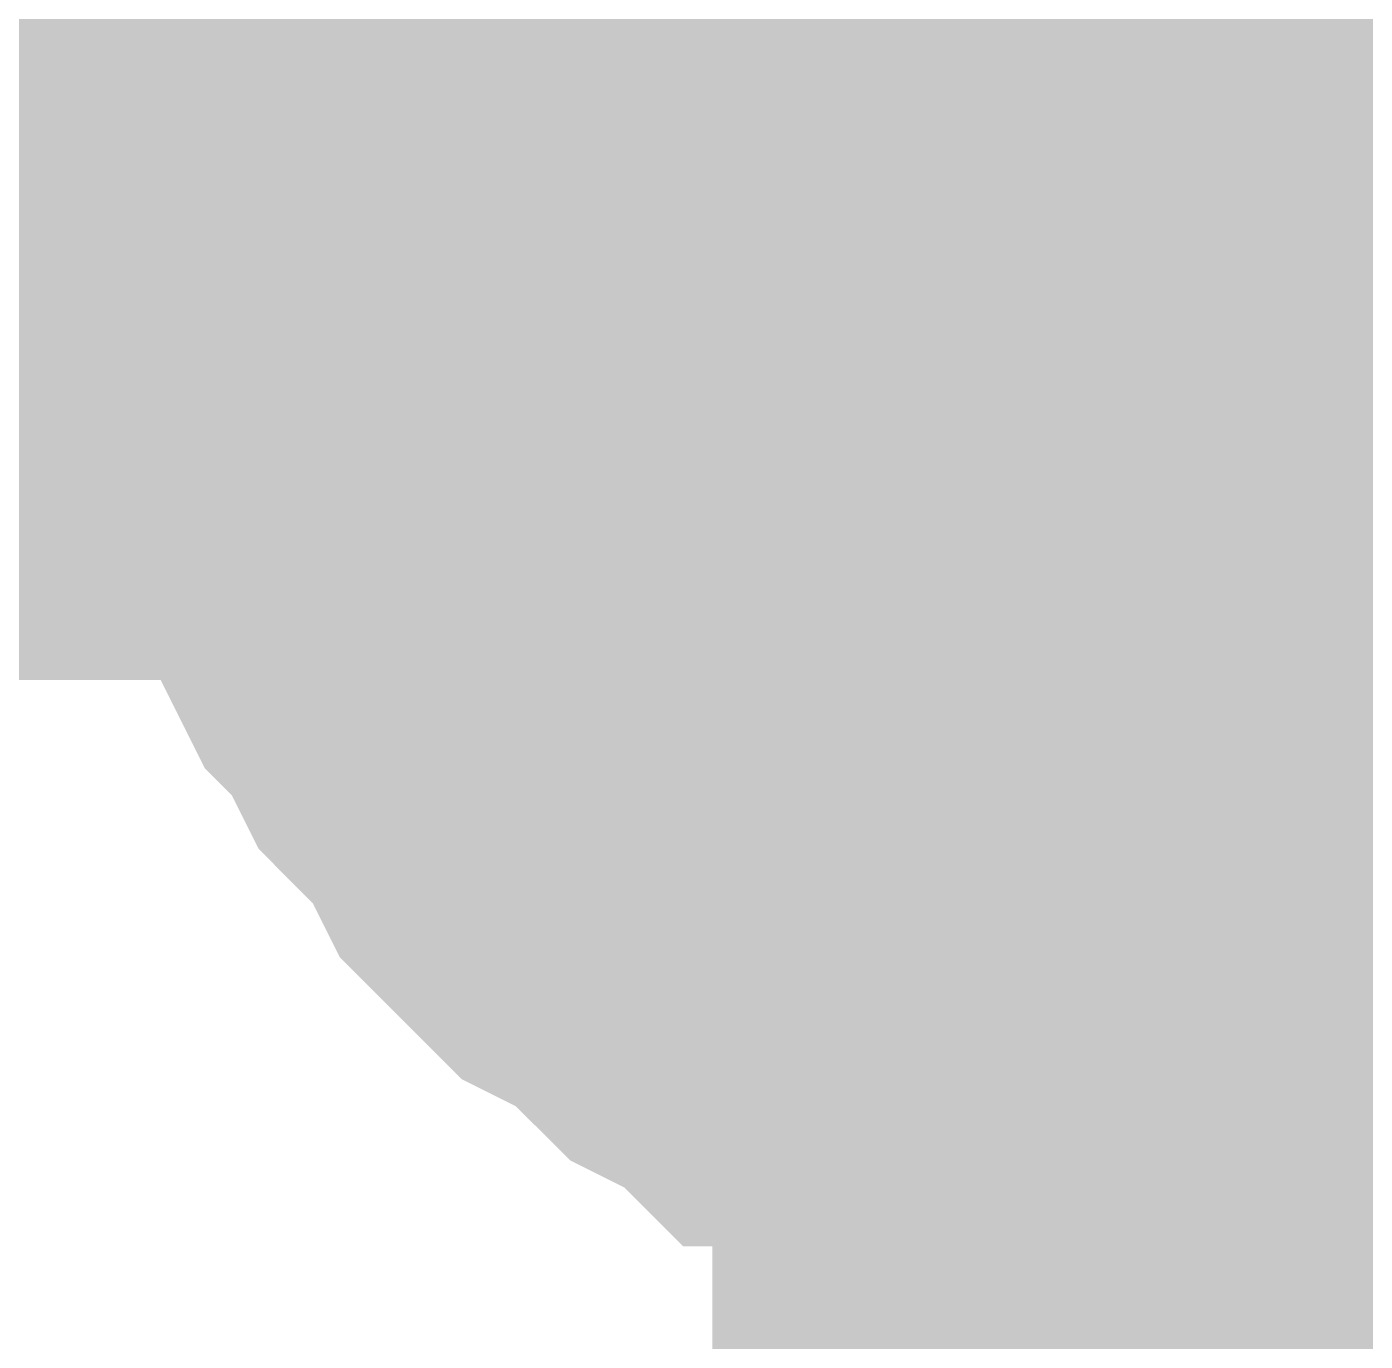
# Model space of a CAD drawing. Header units: inches. Extents: x 0 to 841, y 0 to 594.
# Drawn here: x 494.07 to 495.183, y 221.556 to 222.649 of the extents above; entities that cross this region are included whole.
import ezdxf

# ---------------------------------------------------------------- set-up
doc = ezdxf.new("R2010")
doc.units = ezdxf.units.IN
doc.layers.add('Sheet', color=255, linetype='Continuous')

msp = doc.modelspace()

# ---------------------------------------------------------------- linework, layer by layer
at = {"layer": 'Sheet'}
for points in [[(495.015, 212.4862, 0.7493, 0.7493, 0), (495.015, 217.4946, 0.7493, 0.7493, 0), (495.015, 222.4805, 0.7493, 0.7493, 0), (495.015, 227.4889, 0.7493, 0.7493, 0)], [(494.2514, 222.4805, 0.2997, 0.2997, 0), (494.2514, 222.5254, 0.2997, 0.2997, 0), (494.2514, 222.5703, 0.2997, 0.2997, 0), (494.2514, 222.5928, 0.2997, 0.2997, 0), (494.2739, 222.6377, 0.2997, 0.2997, 0), (494.2739, 222.6826, 0.2997, 0.2997, 0), (494.2964, 222.7051, 0.2997, 0.2997, 0), (494.2964, 222.75, 0.2997, 0.2997, 0), (494.3188, 222.7725, 0.2997, 0.2997, 0), (494.3188, 222.8174, 0.2997, 0.2997, 0)], [(494.2514, 222.4805, 0.2997, 0.2997, 0), (494.2514, 222.5254, 0.2997, 0.2997, 0), (494.2514, 222.5703, 0.2997, 0.2997, 0), (494.2514, 222.5928, 0.2997, 0.2997, 0), (494.2739, 222.6377, 0.2997, 0.2997, 0), (494.2739, 222.6826, 0.2997, 0.2997, 0), (494.2964, 222.7051, 0.2997, 0.2997, 0), (494.2964, 222.75, 0.2997, 0.2997, 0), (494.3188, 222.7725, 0.2997, 0.2997, 0), (494.3188, 222.8174, 0.2997, 0.2997, 0)], [(494.2514, 222.4805, 0.2997, 0.2997, 0), (494.2514, 222.5254, 0.2997, 0.2997, 0), (494.2514, 222.5703, 0.2997, 0.2997, 0), (494.2514, 222.5928, 0.2997, 0.2997, 0), (494.2739, 222.6377, 0.2997, 0.2997, 0), (494.2739, 222.6826, 0.2997, 0.2997, 0), (494.2964, 222.7051, 0.2997, 0.2997, 0), (494.2964, 222.75, 0.2997, 0.2997, 0), (494.3188, 222.7725, 0.2997, 0.2997, 0), (494.3188, 222.8174, 0.2997, 0.2997, 0)], [(494.4985, 222.4805, 0.2997, 0.2997, 0), (494.4985, 222.5029, 0.2997, 0.2997, 0), (494.4985, 222.5254, 0.2997, 0.2997, 0), (494.4985, 222.5703, 0.2997, 0.2997, 0), (494.4985, 222.5928, 0.2997, 0.2997, 0), (494.5209, 222.6152, 0.2997, 0.2997, 0), (494.5209, 222.6377, 0.2997, 0.2997, 0), (494.5209, 222.6602, 0.2997, 0.2997, 0), (494.5434, 222.6826, 0.2997, 0.2997, 0), (494.5434, 222.7051, 0.2997, 0.2997, 0), (494.5659, 222.7275, 0.2997, 0.2997, 0), (494.5659, 222.75, 0.2997, 0.2997, 0), (494.5883, 222.7725, 0.2997, 0.2997, 0), (494.5883, 222.7949, 0.2997, 0.2997, 0), (494.6108, 222.8174, 0.2997, 0.2997, 0)], [(494.4985, 222.4805, 0.2997, 0.2997, 0), (494.4985, 222.5029, 0.2997, 0.2997, 0), (494.4985, 222.5254, 0.2997, 0.2997, 0), (494.4985, 222.5703, 0.2997, 0.2997, 0), (494.4985, 222.5928, 0.2997, 0.2997, 0), (494.5209, 222.6152, 0.2997, 0.2997, 0), (494.5209, 222.6377, 0.2997, 0.2997, 0), (494.5209, 222.6602, 0.2997, 0.2997, 0), (494.5434, 222.6826, 0.2997, 0.2997, 0), (494.5434, 222.7051, 0.2997, 0.2997, 0), (494.5659, 222.7275, 0.2997, 0.2997, 0), (494.5659, 222.75, 0.2997, 0.2997, 0), (494.5883, 222.7725, 0.2997, 0.2997, 0), (494.5883, 222.7949, 0.2997, 0.2997, 0), (494.6108, 222.8174, 0.2997, 0.2997, 0)], [(490.0069, 222.4805, 0.7493, 0.7493, 0), (495.015, 222.4805, 0.7493, 0.7493, 0)], [(494.2514, 222.4805, 0.0991, 0.0991, 0), (494.2514, 222.5254, 0.0991, 0.0991, 0), (494.2514, 222.5703, 0.0991, 0.0991, 0), (494.2514, 222.5928, 0.0991, 0.0991, 0), (494.2739, 222.6377, 0.0991, 0.0991, 0), (494.2739, 222.6826, 0.0991, 0.0991, 0), (494.2964, 222.7051, 0.0991, 0.0991, 0)], [(494.2514, 222.4805, 0.0991, 0.0991, 0), (494.2514, 222.5254, 0.0991, 0.0991, 0), (494.2514, 222.5703, 0.0991, 0.0991, 0), (494.2514, 222.5928, 0.0991, 0.0991, 0), (494.2739, 222.6377, 0.0991, 0.0991, 0), (494.2739, 222.6826, 0.0991, 0.0991, 0), (494.2964, 222.7051, 0.0991, 0.0991, 0)], [(494.2514, 222.4805, 0.0991, 0.0991, 0), (494.2514, 222.5254, 0.0991, 0.0991, 0), (494.2514, 222.5703, 0.0991, 0.0991, 0), (494.2514, 222.5928, 0.0991, 0.0991, 0), (494.2739, 222.6377, 0.0991, 0.0991, 0), (494.2739, 222.6826, 0.0991, 0.0991, 0), (494.2964, 222.7051, 0.0991, 0.0991, 0)], [(494.4985, 222.4805, 0.0991, 0.0991, 0), (494.4985, 222.5029, 0.0991, 0.0991, 0), (494.4985, 222.5254, 0.0991, 0.0991, 0), (494.4985, 222.5703, 0.0991, 0.0991, 0), (494.4985, 222.5928, 0.0991, 0.0991, 0), (494.5209, 222.6152, 0.0991, 0.0991, 0), (494.5209, 222.6377, 0.0991, 0.0991, 0), (494.5209, 222.6602, 0.0991, 0.0991, 0), (494.5434, 222.6826, 0.0991, 0.0991, 0), (494.5434, 222.7051, 0.0991, 0.0991, 0)], [(494.4985, 222.4805, 0.0991, 0.0991, 0), (494.4985, 222.5029, 0.0991, 0.0991, 0), (494.4985, 222.5254, 0.0991, 0.0991, 0), (494.4985, 222.5703, 0.0991, 0.0991, 0), (494.4985, 222.5928, 0.0991, 0.0991, 0), (494.5209, 222.6152, 0.0991, 0.0991, 0), (494.5209, 222.6377, 0.0991, 0.0991, 0), (494.5209, 222.6602, 0.0991, 0.0991, 0), (494.5434, 222.6826, 0.0991, 0.0991, 0), (494.5434, 222.7051, 0.0991, 0.0991, 0)], [(490.0069, 222.4805, 0.2997, 0.2997, 0), (495.015, 222.4805, 0.2997, 0.2997, 0)], [(495.015, 221.7169, 0.2997, 0.2997, 0), (494.9701, 221.7169, 0.2997, 0.2997, 0), (494.9252, 221.7169, 0.2997, 0.2997, 0), (494.9027, 221.7169, 0.2997, 0.2997, 0), (494.8578, 221.7393, 0.2997, 0.2997, 0), (494.8129, 221.7393, 0.2997, 0.2997, 0), (494.7904, 221.7618, 0.2997, 0.2997, 0), (494.7455, 221.7618, 0.2997, 0.2997, 0), (494.7231, 221.7843, 0.2997, 0.2997, 0), (494.6781, 221.7843, 0.2997, 0.2997, 0), (494.6557, 221.8067, 0.2997, 0.2997, 0), (494.6108, 221.8292, 0.2997, 0.2997, 0), (494.5883, 221.8516, 0.2997, 0.2997, 0), (494.5659, 221.8741, 0.2997, 0.2997, 0), (494.5209, 221.8966, 0.2997, 0.2997, 0), (494.4985, 221.919, 0.2997, 0.2997, 0), (494.476, 221.9415, 0.2997, 0.2997, 0), (494.4536, 221.9639, 0.2997, 0.2997, 0), (494.4311, 222.0088, 0.2997, 0.2997, 0), (494.4086, 222.0313, 0.2997, 0.2997, 0), (494.3862, 222.0538, 0.2997, 0.2997, 0), (494.3637, 222.0987, 0.2997, 0.2997, 0), (494.3413, 222.1211, 0.2997, 0.2997, 0), (494.3188, 222.1661, 0.2997, 0.2997, 0), (494.3188, 222.1885, 0.2997, 0.2997, 0), (494.2964, 222.2334, 0.2997, 0.2997, 0), (494.2964, 222.2559, 0.2997, 0.2997, 0), (494.2739, 222.3008, 0.2997, 0.2997, 0), (494.2739, 222.3233, 0.2997, 0.2997, 0), (494.2514, 222.3682, 0.2997, 0.2997, 0), (494.2514, 222.4131, 0.2997, 0.2997, 0), (494.2514, 222.4356, 0.2997, 0.2997, 0), (494.2514, 222.4805, 0.2997, 0.2997, 0)], [(494.2514, 222.4805, 0.2997, 0.2997, 0), (494.2514, 222.4805, 0.2997, 0.2997, 0)], [(495.015, 221.7169, 0.2997, 0.2997, 0), (494.9701, 221.7169, 0.2997, 0.2997, 0), (494.9252, 221.7169, 0.2997, 0.2997, 0), (494.9027, 221.7169, 0.2997, 0.2997, 0), (494.8578, 221.7393, 0.2997, 0.2997, 0), (494.8129, 221.7393, 0.2997, 0.2997, 0), (494.7904, 221.7618, 0.2997, 0.2997, 0), (494.7455, 221.7618, 0.2997, 0.2997, 0), (494.7231, 221.7843, 0.2997, 0.2997, 0), (494.6781, 221.7843, 0.2997, 0.2997, 0), (494.6557, 221.8067, 0.2997, 0.2997, 0), (494.6108, 221.8292, 0.2997, 0.2997, 0), (494.5883, 221.8516, 0.2997, 0.2997, 0), (494.5659, 221.8741, 0.2997, 0.2997, 0), (494.5209, 221.8966, 0.2997, 0.2997, 0), (494.4985, 221.919, 0.2997, 0.2997, 0), (494.476, 221.9415, 0.2997, 0.2997, 0), (494.4536, 221.9639, 0.2997, 0.2997, 0), (494.4311, 222.0088, 0.2997, 0.2997, 0), (494.4086, 222.0313, 0.2997, 0.2997, 0), (494.3862, 222.0538, 0.2997, 0.2997, 0), (494.3637, 222.0987, 0.2997, 0.2997, 0), (494.3413, 222.1211, 0.2997, 0.2997, 0), (494.3188, 222.1661, 0.2997, 0.2997, 0), (494.3188, 222.1885, 0.2997, 0.2997, 0), (494.2964, 222.2334, 0.2997, 0.2997, 0), (494.2964, 222.2559, 0.2997, 0.2997, 0), (494.2739, 222.3008, 0.2997, 0.2997, 0), (494.2739, 222.3233, 0.2997, 0.2997, 0), (494.2514, 222.3682, 0.2997, 0.2997, 0), (494.2514, 222.4131, 0.2997, 0.2997, 0), (494.2514, 222.4356, 0.2997, 0.2997, 0), (494.2514, 222.4805, 0.2997, 0.2997, 0)], [(494.2514, 222.4805, 0.2997, 0.2997, 0), (494.2514, 222.4805, 0.2997, 0.2997, 0)], [(495.015, 221.7169, 0.2997, 0.2997, 0), (494.9701, 221.7169, 0.2997, 0.2997, 0), (494.9252, 221.7169, 0.2997, 0.2997, 0), (494.9027, 221.7169, 0.2997, 0.2997, 0), (494.8578, 221.7393, 0.2997, 0.2997, 0), (494.8129, 221.7393, 0.2997, 0.2997, 0), (494.7904, 221.7618, 0.2997, 0.2997, 0), (494.7455, 221.7618, 0.2997, 0.2997, 0), (494.7231, 221.7843, 0.2997, 0.2997, 0), (494.6781, 221.7843, 0.2997, 0.2997, 0), (494.6557, 221.8067, 0.2997, 0.2997, 0), (494.6108, 221.8292, 0.2997, 0.2997, 0), (494.5883, 221.8516, 0.2997, 0.2997, 0), (494.5659, 221.8741, 0.2997, 0.2997, 0), (494.5209, 221.8966, 0.2997, 0.2997, 0), (494.4985, 221.919, 0.2997, 0.2997, 0), (494.476, 221.9415, 0.2997, 0.2997, 0), (494.4536, 221.9639, 0.2997, 0.2997, 0), (494.4311, 222.0088, 0.2997, 0.2997, 0), (494.4086, 222.0313, 0.2997, 0.2997, 0), (494.3862, 222.0538, 0.2997, 0.2997, 0), (494.3637, 222.0987, 0.2997, 0.2997, 0), (494.3413, 222.1211, 0.2997, 0.2997, 0), (494.3188, 222.1661, 0.2997, 0.2997, 0), (494.3188, 222.1885, 0.2997, 0.2997, 0), (494.2964, 222.2334, 0.2997, 0.2997, 0), (494.2964, 222.2559, 0.2997, 0.2997, 0), (494.2739, 222.3008, 0.2997, 0.2997, 0), (494.2739, 222.3233, 0.2997, 0.2997, 0), (494.2514, 222.3682, 0.2997, 0.2997, 0), (494.2514, 222.4131, 0.2997, 0.2997, 0), (494.2514, 222.4356, 0.2997, 0.2997, 0), (494.2514, 222.4805, 0.2997, 0.2997, 0)], [(494.2514, 222.4805, 0.2997, 0.2997, 0), (494.2514, 222.4805, 0.2997, 0.2997, 0)], [(495.015, 221.9864, 0.2997, 0.2997, 0), (494.9925, 221.9864, 0.2997, 0.2997, 0), (494.9701, 221.9864, 0.2997, 0.2997, 0), (494.9252, 221.9864, 0.2997, 0.2997, 0), (494.9027, 221.9864, 0.2997, 0.2997, 0), (494.8803, 222.0088, 0.2997, 0.2997, 0), (494.8578, 222.0088, 0.2997, 0.2997, 0), (494.8353, 222.0088, 0.2997, 0.2997, 0), (494.8129, 222.0313, 0.2997, 0.2997, 0), (494.7904, 222.0313, 0.2997, 0.2997, 0), (494.768, 222.0538, 0.2997, 0.2997, 0), (494.7455, 222.0538, 0.2997, 0.2997, 0), (494.7231, 222.0762, 0.2997, 0.2997, 0), (494.7006, 222.0762, 0.2997, 0.2997, 0), (494.6781, 222.0987, 0.2997, 0.2997, 0), (494.6557, 222.1211, 0.2997, 0.2997, 0), (494.6557, 222.1211, 0.2997, 0.2997, 0), (494.6332, 222.1436, 0.2997, 0.2997, 0), (494.6108, 222.1661, 0.2997, 0.2997, 0), (494.5883, 222.1885, 0.2997, 0.2997, 0), (494.5883, 222.211, 0.2997, 0.2997, 0), (494.5659, 222.2334, 0.2997, 0.2997, 0), (494.5659, 222.2559, 0.2997, 0.2997, 0), (494.5434, 222.2784, 0.2997, 0.2997, 0), (494.5434, 222.3008, 0.2997, 0.2997, 0), (494.5209, 222.3008, 0.2997, 0.2997, 0), (494.5209, 222.3457, 0.2997, 0.2997, 0), (494.5209, 222.3682, 0.2997, 0.2997, 0), (494.4985, 222.3907, 0.2997, 0.2997, 0), (494.4985, 222.4131, 0.2997, 0.2997, 0), (494.4985, 222.4356, 0.2997, 0.2997, 0), (494.4985, 222.458, 0.2997, 0.2997, 0), (494.4985, 222.4805, 0.2997, 0.2997, 0)], [(494.4985, 222.4805, 0.2997, 0.2997, 0), (494.4985, 222.4805, 0.2997, 0.2997, 0)], [(495.015, 221.9864, 0.2997, 0.2997, 0), (494.9925, 221.9864, 0.2997, 0.2997, 0), (494.9701, 221.9864, 0.2997, 0.2997, 0), (494.9252, 221.9864, 0.2997, 0.2997, 0), (494.9027, 221.9864, 0.2997, 0.2997, 0), (494.8803, 222.0088, 0.2997, 0.2997, 0), (494.8578, 222.0088, 0.2997, 0.2997, 0), (494.8353, 222.0088, 0.2997, 0.2997, 0), (494.8129, 222.0313, 0.2997, 0.2997, 0), (494.7904, 222.0313, 0.2997, 0.2997, 0), (494.768, 222.0538, 0.2997, 0.2997, 0), (494.7455, 222.0538, 0.2997, 0.2997, 0), (494.7231, 222.0762, 0.2997, 0.2997, 0), (494.7006, 222.0762, 0.2997, 0.2997, 0), (494.6781, 222.0987, 0.2997, 0.2997, 0), (494.6557, 222.1211, 0.2997, 0.2997, 0), (494.6557, 222.1211, 0.2997, 0.2997, 0), (494.6332, 222.1436, 0.2997, 0.2997, 0), (494.6108, 222.1661, 0.2997, 0.2997, 0), (494.5883, 222.1885, 0.2997, 0.2997, 0), (494.5883, 222.211, 0.2997, 0.2997, 0), (494.5659, 222.2334, 0.2997, 0.2997, 0), (494.5659, 222.2559, 0.2997, 0.2997, 0), (494.5434, 222.2784, 0.2997, 0.2997, 0), (494.5434, 222.3008, 0.2997, 0.2997, 0), (494.5209, 222.3008, 0.2997, 0.2997, 0), (494.5209, 222.3457, 0.2997, 0.2997, 0), (494.5209, 222.3682, 0.2997, 0.2997, 0), (494.4985, 222.3907, 0.2997, 0.2997, 0), (494.4985, 222.4131, 0.2997, 0.2997, 0), (494.4985, 222.4356, 0.2997, 0.2997, 0), (494.4985, 222.458, 0.2997, 0.2997, 0), (494.4985, 222.4805, 0.2997, 0.2997, 0)], [(494.4985, 222.4805, 0.2997, 0.2997, 0), (494.4985, 222.4805, 0.2997, 0.2997, 0)], [(495.015, 221.7169, 0.0991, 0.0991, 0), (494.9701, 221.7169, 0.0991, 0.0991, 0), (494.9252, 221.7169, 0.0991, 0.0991, 0), (494.9027, 221.7169, 0.0991, 0.0991, 0), (494.8578, 221.7393, 0.0991, 0.0991, 0), (494.8129, 221.7393, 0.0991, 0.0991, 0), (494.7904, 221.7618, 0.0991, 0.0991, 0), (494.7455, 221.7618, 0.0991, 0.0991, 0), (494.7231, 221.7843, 0.0991, 0.0991, 0), (494.6781, 221.7843, 0.0991, 0.0991, 0), (494.6557, 221.8067, 0.0991, 0.0991, 0), (494.6108, 221.8292, 0.0991, 0.0991, 0), (494.5883, 221.8516, 0.0991, 0.0991, 0), (494.5659, 221.8741, 0.0991, 0.0991, 0), (494.5209, 221.8966, 0.0991, 0.0991, 0), (494.4985, 221.919, 0.0991, 0.0991, 0), (494.476, 221.9415, 0.0991, 0.0991, 0), (494.4536, 221.9639, 0.0991, 0.0991, 0), (494.4311, 222.0088, 0.0991, 0.0991, 0), (494.4086, 222.0313, 0.0991, 0.0991, 0), (494.3862, 222.0538, 0.0991, 0.0991, 0), (494.3637, 222.0987, 0.0991, 0.0991, 0), (494.3413, 222.1211, 0.0991, 0.0991, 0), (494.3188, 222.1661, 0.0991, 0.0991, 0), (494.3188, 222.1885, 0.0991, 0.0991, 0), (494.2964, 222.2334, 0.0991, 0.0991, 0), (494.2964, 222.2559, 0.0991, 0.0991, 0), (494.2739, 222.3008, 0.0991, 0.0991, 0), (494.2739, 222.3233, 0.0991, 0.0991, 0), (494.2514, 222.3682, 0.0991, 0.0991, 0), (494.2514, 222.4131, 0.0991, 0.0991, 0), (494.2514, 222.4356, 0.0991, 0.0991, 0), (494.2514, 222.4805, 0.0991, 0.0991, 0)], [(494.2514, 222.4805, 0.0991, 0.0991, 0), (494.2514, 222.4805, 0.0991, 0.0991, 0)], [(495.015, 221.7169, 0.0991, 0.0991, 0), (494.9701, 221.7169, 0.0991, 0.0991, 0), (494.9252, 221.7169, 0.0991, 0.0991, 0), (494.9027, 221.7169, 0.0991, 0.0991, 0), (494.8578, 221.7393, 0.0991, 0.0991, 0), (494.8129, 221.7393, 0.0991, 0.0991, 0), (494.7904, 221.7618, 0.0991, 0.0991, 0), (494.7455, 221.7618, 0.0991, 0.0991, 0), (494.7231, 221.7843, 0.0991, 0.0991, 0), (494.6781, 221.7843, 0.0991, 0.0991, 0), (494.6557, 221.8067, 0.0991, 0.0991, 0), (494.6108, 221.8292, 0.0991, 0.0991, 0), (494.5883, 221.8516, 0.0991, 0.0991, 0), (494.5659, 221.8741, 0.0991, 0.0991, 0), (494.5209, 221.8966, 0.0991, 0.0991, 0), (494.4985, 221.919, 0.0991, 0.0991, 0), (494.476, 221.9415, 0.0991, 0.0991, 0), (494.4536, 221.9639, 0.0991, 0.0991, 0), (494.4311, 222.0088, 0.0991, 0.0991, 0), (494.4086, 222.0313, 0.0991, 0.0991, 0), (494.3862, 222.0538, 0.0991, 0.0991, 0), (494.3637, 222.0987, 0.0991, 0.0991, 0), (494.3413, 222.1211, 0.0991, 0.0991, 0), (494.3188, 222.1661, 0.0991, 0.0991, 0), (494.3188, 222.1885, 0.0991, 0.0991, 0), (494.2964, 222.2334, 0.0991, 0.0991, 0), (494.2964, 222.2559, 0.0991, 0.0991, 0), (494.2739, 222.3008, 0.0991, 0.0991, 0), (494.2739, 222.3233, 0.0991, 0.0991, 0), (494.2514, 222.3682, 0.0991, 0.0991, 0), (494.2514, 222.4131, 0.0991, 0.0991, 0), (494.2514, 222.4356, 0.0991, 0.0991, 0), (494.2514, 222.4805, 0.0991, 0.0991, 0)], [(494.2514, 222.4805, 0.0991, 0.0991, 0), (494.2514, 222.4805, 0.0991, 0.0991, 0)], [(495.015, 221.7169, 0.0991, 0.0991, 0), (494.9701, 221.7169, 0.0991, 0.0991, 0), (494.9252, 221.7169, 0.0991, 0.0991, 0), (494.9027, 221.7169, 0.0991, 0.0991, 0), (494.8578, 221.7393, 0.0991, 0.0991, 0), (494.8129, 221.7393, 0.0991, 0.0991, 0), (494.7904, 221.7618, 0.0991, 0.0991, 0), (494.7455, 221.7618, 0.0991, 0.0991, 0), (494.7231, 221.7843, 0.0991, 0.0991, 0), (494.6781, 221.7843, 0.0991, 0.0991, 0), (494.6557, 221.8067, 0.0991, 0.0991, 0), (494.6108, 221.8292, 0.0991, 0.0991, 0), (494.5883, 221.8516, 0.0991, 0.0991, 0), (494.5659, 221.8741, 0.0991, 0.0991, 0), (494.5209, 221.8966, 0.0991, 0.0991, 0), (494.4985, 221.919, 0.0991, 0.0991, 0), (494.476, 221.9415, 0.0991, 0.0991, 0), (494.4536, 221.9639, 0.0991, 0.0991, 0), (494.4311, 222.0088, 0.0991, 0.0991, 0), (494.4086, 222.0313, 0.0991, 0.0991, 0), (494.3862, 222.0538, 0.0991, 0.0991, 0), (494.3637, 222.0987, 0.0991, 0.0991, 0), (494.3413, 222.1211, 0.0991, 0.0991, 0), (494.3188, 222.1661, 0.0991, 0.0991, 0), (494.3188, 222.1885, 0.0991, 0.0991, 0), (494.2964, 222.2334, 0.0991, 0.0991, 0), (494.2964, 222.2559, 0.0991, 0.0991, 0), (494.2739, 222.3008, 0.0991, 0.0991, 0), (494.2739, 222.3233, 0.0991, 0.0991, 0), (494.2514, 222.3682, 0.0991, 0.0991, 0), (494.2514, 222.4131, 0.0991, 0.0991, 0), (494.2514, 222.4356, 0.0991, 0.0991, 0), (494.2514, 222.4805, 0.0991, 0.0991, 0)], [(494.2514, 222.4805, 0.0991, 0.0991, 0), (494.2514, 222.4805, 0.0991, 0.0991, 0)], [(495.015, 221.9864, 0.0991, 0.0991, 0), (494.9925, 221.9864, 0.0991, 0.0991, 0), (494.9701, 221.9864, 0.0991, 0.0991, 0), (494.9252, 221.9864, 0.0991, 0.0991, 0), (494.9027, 221.9864, 0.0991, 0.0991, 0), (494.8803, 222.0088, 0.0991, 0.0991, 0), (494.8578, 222.0088, 0.0991, 0.0991, 0), (494.8353, 222.0088, 0.0991, 0.0991, 0), (494.8129, 222.0313, 0.0991, 0.0991, 0), (494.7904, 222.0313, 0.0991, 0.0991, 0), (494.768, 222.0538, 0.0991, 0.0991, 0), (494.7455, 222.0538, 0.0991, 0.0991, 0), (494.7231, 222.0762, 0.0991, 0.0991, 0), (494.7006, 222.0762, 0.0991, 0.0991, 0), (494.6781, 222.0987, 0.0991, 0.0991, 0), (494.6557, 222.1211, 0.0991, 0.0991, 0), (494.6557, 222.1211, 0.0991, 0.0991, 0), (494.6332, 222.1436, 0.0991, 0.0991, 0), (494.6108, 222.1661, 0.0991, 0.0991, 0), (494.5883, 222.1885, 0.0991, 0.0991, 0), (494.5883, 222.211, 0.0991, 0.0991, 0), (494.5659, 222.2334, 0.0991, 0.0991, 0), (494.5659, 222.2559, 0.0991, 0.0991, 0), (494.5434, 222.2784, 0.0991, 0.0991, 0), (494.5434, 222.3008, 0.0991, 0.0991, 0), (494.5209, 222.3008, 0.0991, 0.0991, 0), (494.5209, 222.3457, 0.0991, 0.0991, 0), (494.5209, 222.3682, 0.0991, 0.0991, 0), (494.4985, 222.3907, 0.0991, 0.0991, 0), (494.4985, 222.4131, 0.0991, 0.0991, 0), (494.4985, 222.4356, 0.0991, 0.0991, 0), (494.4985, 222.458, 0.0991, 0.0991, 0), (494.4985, 222.4805, 0.0991, 0.0991, 0)], [(494.4985, 222.4805, 0.0991, 0.0991, 0), (494.4985, 222.4805, 0.0991, 0.0991, 0)], [(495.015, 221.9864, 0.0991, 0.0991, 0), (494.9925, 221.9864, 0.0991, 0.0991, 0), (494.9701, 221.9864, 0.0991, 0.0991, 0), (494.9252, 221.9864, 0.0991, 0.0991, 0), (494.9027, 221.9864, 0.0991, 0.0991, 0), (494.8803, 222.0088, 0.0991, 0.0991, 0), (494.8578, 222.0088, 0.0991, 0.0991, 0), (494.8353, 222.0088, 0.0991, 0.0991, 0), (494.8129, 222.0313, 0.0991, 0.0991, 0), (494.7904, 222.0313, 0.0991, 0.0991, 0), (494.768, 222.0538, 0.0991, 0.0991, 0), (494.7455, 222.0538, 0.0991, 0.0991, 0), (494.7231, 222.0762, 0.0991, 0.0991, 0), (494.7006, 222.0762, 0.0991, 0.0991, 0), (494.6781, 222.0987, 0.0991, 0.0991, 0), (494.6557, 222.1211, 0.0991, 0.0991, 0), (494.6557, 222.1211, 0.0991, 0.0991, 0), (494.6332, 222.1436, 0.0991, 0.0991, 0), (494.6108, 222.1661, 0.0991, 0.0991, 0), (494.5883, 222.1885, 0.0991, 0.0991, 0), (494.5883, 222.211, 0.0991, 0.0991, 0), (494.5659, 222.2334, 0.0991, 0.0991, 0), (494.5659, 222.2559, 0.0991, 0.0991, 0), (494.5434, 222.2784, 0.0991, 0.0991, 0), (494.5434, 222.3008, 0.0991, 0.0991, 0), (494.5209, 222.3008, 0.0991, 0.0991, 0), (494.5209, 222.3457, 0.0991, 0.0991, 0), (494.5209, 222.3682, 0.0991, 0.0991, 0), (494.4985, 222.3907, 0.0991, 0.0991, 0), (494.4985, 222.4131, 0.0991, 0.0991, 0), (494.4985, 222.4356, 0.0991, 0.0991, 0), (494.4985, 222.458, 0.0991, 0.0991, 0), (494.4985, 222.4805, 0.0991, 0.0991, 0)], [(494.4985, 222.4805, 0.0991, 0.0991, 0), (494.4985, 222.4805, 0.0991, 0.0991, 0)], [(495.3519, 222.1211, 0.2997, 0.2997, 0), (495.3294, 222.0987, 0.2997, 0.2997, 0), (495.307, 222.0762, 0.2997, 0.2997, 0), (495.2845, 222.0762, 0.2997, 0.2997, 0), (495.262, 222.0538, 0.2997, 0.2997, 0), (495.2396, 222.0538, 0.2997, 0.2997, 0), (495.2171, 222.0313, 0.2997, 0.2997, 0), (495.1947, 222.0313, 0.2997, 0.2997, 0), (495.1947, 222.0088, 0.2997, 0.2997, 0), (495.1498, 222.0088, 0.2997, 0.2997, 0), (495.1273, 222.0088, 0.2997, 0.2997, 0), (495.1048, 221.9864, 0.2997, 0.2997, 0), (495.0824, 221.9864, 0.2997, 0.2997, 0), (495.0599, 221.9864, 0.2997, 0.2997, 0), (495.0375, 221.9864, 0.2997, 0.2997, 0), (495.015, 221.9864, 0.2997, 0.2997, 0)], [(495.3519, 222.1211, 0.2997, 0.2997, 0), (495.3294, 222.0987, 0.2997, 0.2997, 0), (495.307, 222.0762, 0.2997, 0.2997, 0), (495.2845, 222.0762, 0.2997, 0.2997, 0), (495.262, 222.0538, 0.2997, 0.2997, 0), (495.2396, 222.0538, 0.2997, 0.2997, 0), (495.2171, 222.0313, 0.2997, 0.2997, 0), (495.1947, 222.0313, 0.2997, 0.2997, 0), (495.1947, 222.0088, 0.2997, 0.2997, 0), (495.1498, 222.0088, 0.2997, 0.2997, 0), (495.1273, 222.0088, 0.2997, 0.2997, 0), (495.1048, 221.9864, 0.2997, 0.2997, 0), (495.0824, 221.9864, 0.2997, 0.2997, 0), (495.0599, 221.9864, 0.2997, 0.2997, 0), (495.0375, 221.9864, 0.2997, 0.2997, 0), (495.015, 221.9864, 0.2997, 0.2997, 0)], [(495.2396, 222.0538, 0.0991, 0.0991, 0), (495.2171, 222.0313, 0.0991, 0.0991, 0), (495.1947, 222.0313, 0.0991, 0.0991, 0), (495.1947, 222.0088, 0.0991, 0.0991, 0), (495.1498, 222.0088, 0.0991, 0.0991, 0), (495.1273, 222.0088, 0.0991, 0.0991, 0), (495.1048, 221.9864, 0.0991, 0.0991, 0), (495.0824, 221.9864, 0.0991, 0.0991, 0), (495.0599, 221.9864, 0.0991, 0.0991, 0), (495.0375, 221.9864, 0.0991, 0.0991, 0), (495.015, 221.9864, 0.0991, 0.0991, 0)], [(495.2396, 222.0538, 0.0991, 0.0991, 0), (495.2171, 222.0313, 0.0991, 0.0991, 0), (495.1947, 222.0313, 0.0991, 0.0991, 0), (495.1947, 222.0088, 0.0991, 0.0991, 0), (495.1498, 222.0088, 0.0991, 0.0991, 0), (495.1273, 222.0088, 0.0991, 0.0991, 0), (495.1048, 221.9864, 0.0991, 0.0991, 0), (495.0824, 221.9864, 0.0991, 0.0991, 0), (495.0599, 221.9864, 0.0991, 0.0991, 0), (495.0375, 221.9864, 0.0991, 0.0991, 0), (495.015, 221.9864, 0.0991, 0.0991, 0)], [(495.3743, 221.8067, 0.2997, 0.2997, 0), (495.3294, 221.7843, 0.2997, 0.2997, 0), (495.307, 221.7843, 0.2997, 0.2997, 0), (495.262, 221.7618, 0.2997, 0.2997, 0), (495.2396, 221.7618, 0.2997, 0.2997, 0), (495.1947, 221.7393, 0.2997, 0.2997, 0), (495.1722, 221.7393, 0.2997, 0.2997, 0), (495.1273, 221.7169, 0.2997, 0.2997, 0), (495.0824, 221.7169, 0.2997, 0.2997, 0), (495.0599, 221.7169, 0.2997, 0.2997, 0), (495.015, 221.7169, 0.2997, 0.2997, 0)], [(495.3743, 221.8067, 0.2997, 0.2997, 0), (495.3294, 221.7843, 0.2997, 0.2997, 0), (495.307, 221.7843, 0.2997, 0.2997, 0), (495.262, 221.7618, 0.2997, 0.2997, 0), (495.2396, 221.7618, 0.2997, 0.2997, 0), (495.1947, 221.7393, 0.2997, 0.2997, 0), (495.1722, 221.7393, 0.2997, 0.2997, 0), (495.1273, 221.7169, 0.2997, 0.2997, 0), (495.0824, 221.7169, 0.2997, 0.2997, 0), (495.0599, 221.7169, 0.2997, 0.2997, 0), (495.015, 221.7169, 0.2997, 0.2997, 0)], [(495.3743, 221.8067, 0.2997, 0.2997, 0), (495.3294, 221.7843, 0.2997, 0.2997, 0), (495.307, 221.7843, 0.2997, 0.2997, 0), (495.262, 221.7618, 0.2997, 0.2997, 0), (495.2396, 221.7618, 0.2997, 0.2997, 0), (495.1947, 221.7393, 0.2997, 0.2997, 0), (495.1722, 221.7393, 0.2997, 0.2997, 0), (495.1273, 221.7169, 0.2997, 0.2997, 0), (495.0824, 221.7169, 0.2997, 0.2997, 0), (495.0599, 221.7169, 0.2997, 0.2997, 0), (495.015, 221.7169, 0.2997, 0.2997, 0)], [(495.2396, 221.7618, 0.0991, 0.0991, 0), (495.1947, 221.7393, 0.0991, 0.0991, 0), (495.1722, 221.7393, 0.0991, 0.0991, 0), (495.1273, 221.7169, 0.0991, 0.0991, 0), (495.0824, 221.7169, 0.0991, 0.0991, 0), (495.0599, 221.7169, 0.0991, 0.0991, 0), (495.015, 221.7169, 0.0991, 0.0991, 0)], [(495.2396, 221.7618, 0.0991, 0.0991, 0), (495.1947, 221.7393, 0.0991, 0.0991, 0), (495.1722, 221.7393, 0.0991, 0.0991, 0), (495.1273, 221.7169, 0.0991, 0.0991, 0), (495.0824, 221.7169, 0.0991, 0.0991, 0), (495.0599, 221.7169, 0.0991, 0.0991, 0), (495.015, 221.7169, 0.0991, 0.0991, 0)], [(495.2396, 221.7618, 0.0991, 0.0991, 0), (495.1947, 221.7393, 0.0991, 0.0991, 0), (495.1722, 221.7393, 0.0991, 0.0991, 0), (495.1273, 221.7169, 0.0991, 0.0991, 0), (495.0824, 221.7169, 0.0991, 0.0991, 0), (495.0599, 221.7169, 0.0991, 0.0991, 0), (495.015, 221.7169, 0.0991, 0.0991, 0)]]:
    msp.add_lwpolyline(points, format="xyseb", dxfattribs=at)
msp.add_lwpolyline([(494.746, 222.5, 0.508, 0.508, 1), (495.254, 222.5, 0.508, 0.508, 1)], format="xyseb", close=True, dxfattribs=at)

doc.saveas('drawing.dxf')
